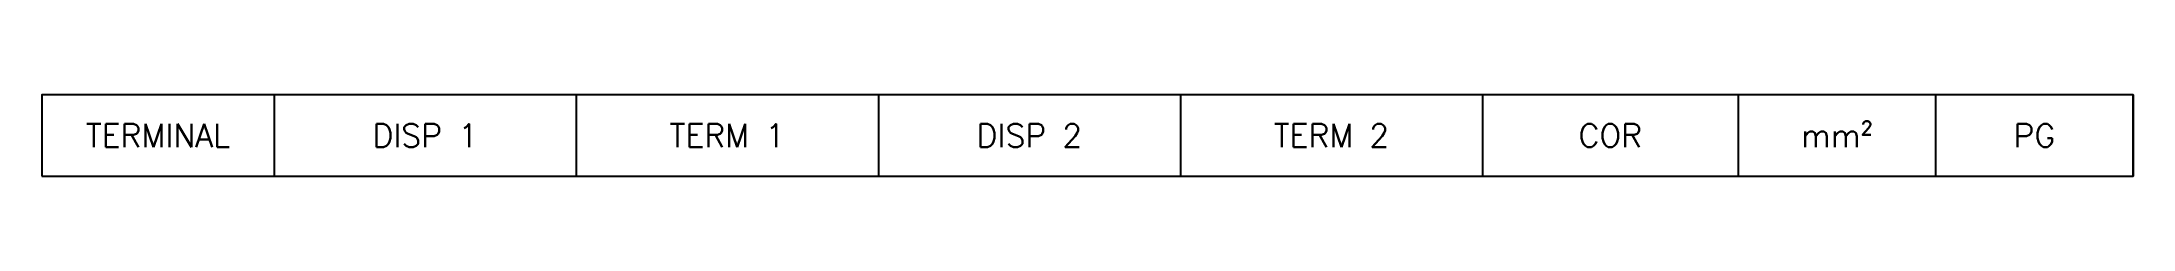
# Model space of a CAD drawing. Header units: millimetres. Extents: x 433 to 613, y 467 to 474.
import ezdxf
from ezdxf.enums import TextEntityAlignment as Align

# ---------------------------------------------------------------- set-up
doc = ezdxf.new("R2010")
doc.units = ezdxf.units.MM
doc.header["$MEASUREMENT"] = 0
doc.layers.get('0').update_dxf_attribs({"linetype": 'CONTINUOUS'})
doc.styles.add('romans', font='romans.shx', dxfattribs={"width": 0.9})

msp = doc.modelspace()

# ---------------------------------------------------------------- linework, layer by layer
at = {"color": 7}
for p, q in [((453.41, 474.37), (453.41, 467.37)), ((479.41, 474.37), (479.41, 467.37)), ((505.41, 474.37), (505.41, 467.37)), ((531.41, 474.37), (531.41, 467.37)), ((557.41, 474.37), (557.41, 467.37)), ((579.41, 474.37), (579.41, 467.37)), ((596.41, 474.37), (596.41, 467.37)), ((613.41, 474.37), (613.41, 467.37))]:
    msp.add_line(p, q, dxfattribs=at)
msp.add_lwpolyline([(433.41, 467.37), (613.41, 467.37), (613.41, 474.37), (433.41, 474.37)], close=True, dxfattribs=at)

# ---------------------------------------------------------------- texts
at = {"color": 7, "lineweight": 30, "style": 'romans'}
for s, p in [('TERMINAL', (443.41, 470.87)), ('DISP 1', (466.41, 470.87)), ('TERM 1', (492.41, 470.87)), ('DISP 2', (518.41, 470.87)), ('TERM 2', (544.41, 470.87)), ('COR', (568.41, 470.87)), ('mm²', (587.91, 470.87)), ('PG', (604.91, 470.87))]:
    msp.add_text(s, height=2, dxfattribs=at).set_placement(p, align=Align.MIDDLE_CENTER)

doc.saveas('drawing.dxf')
